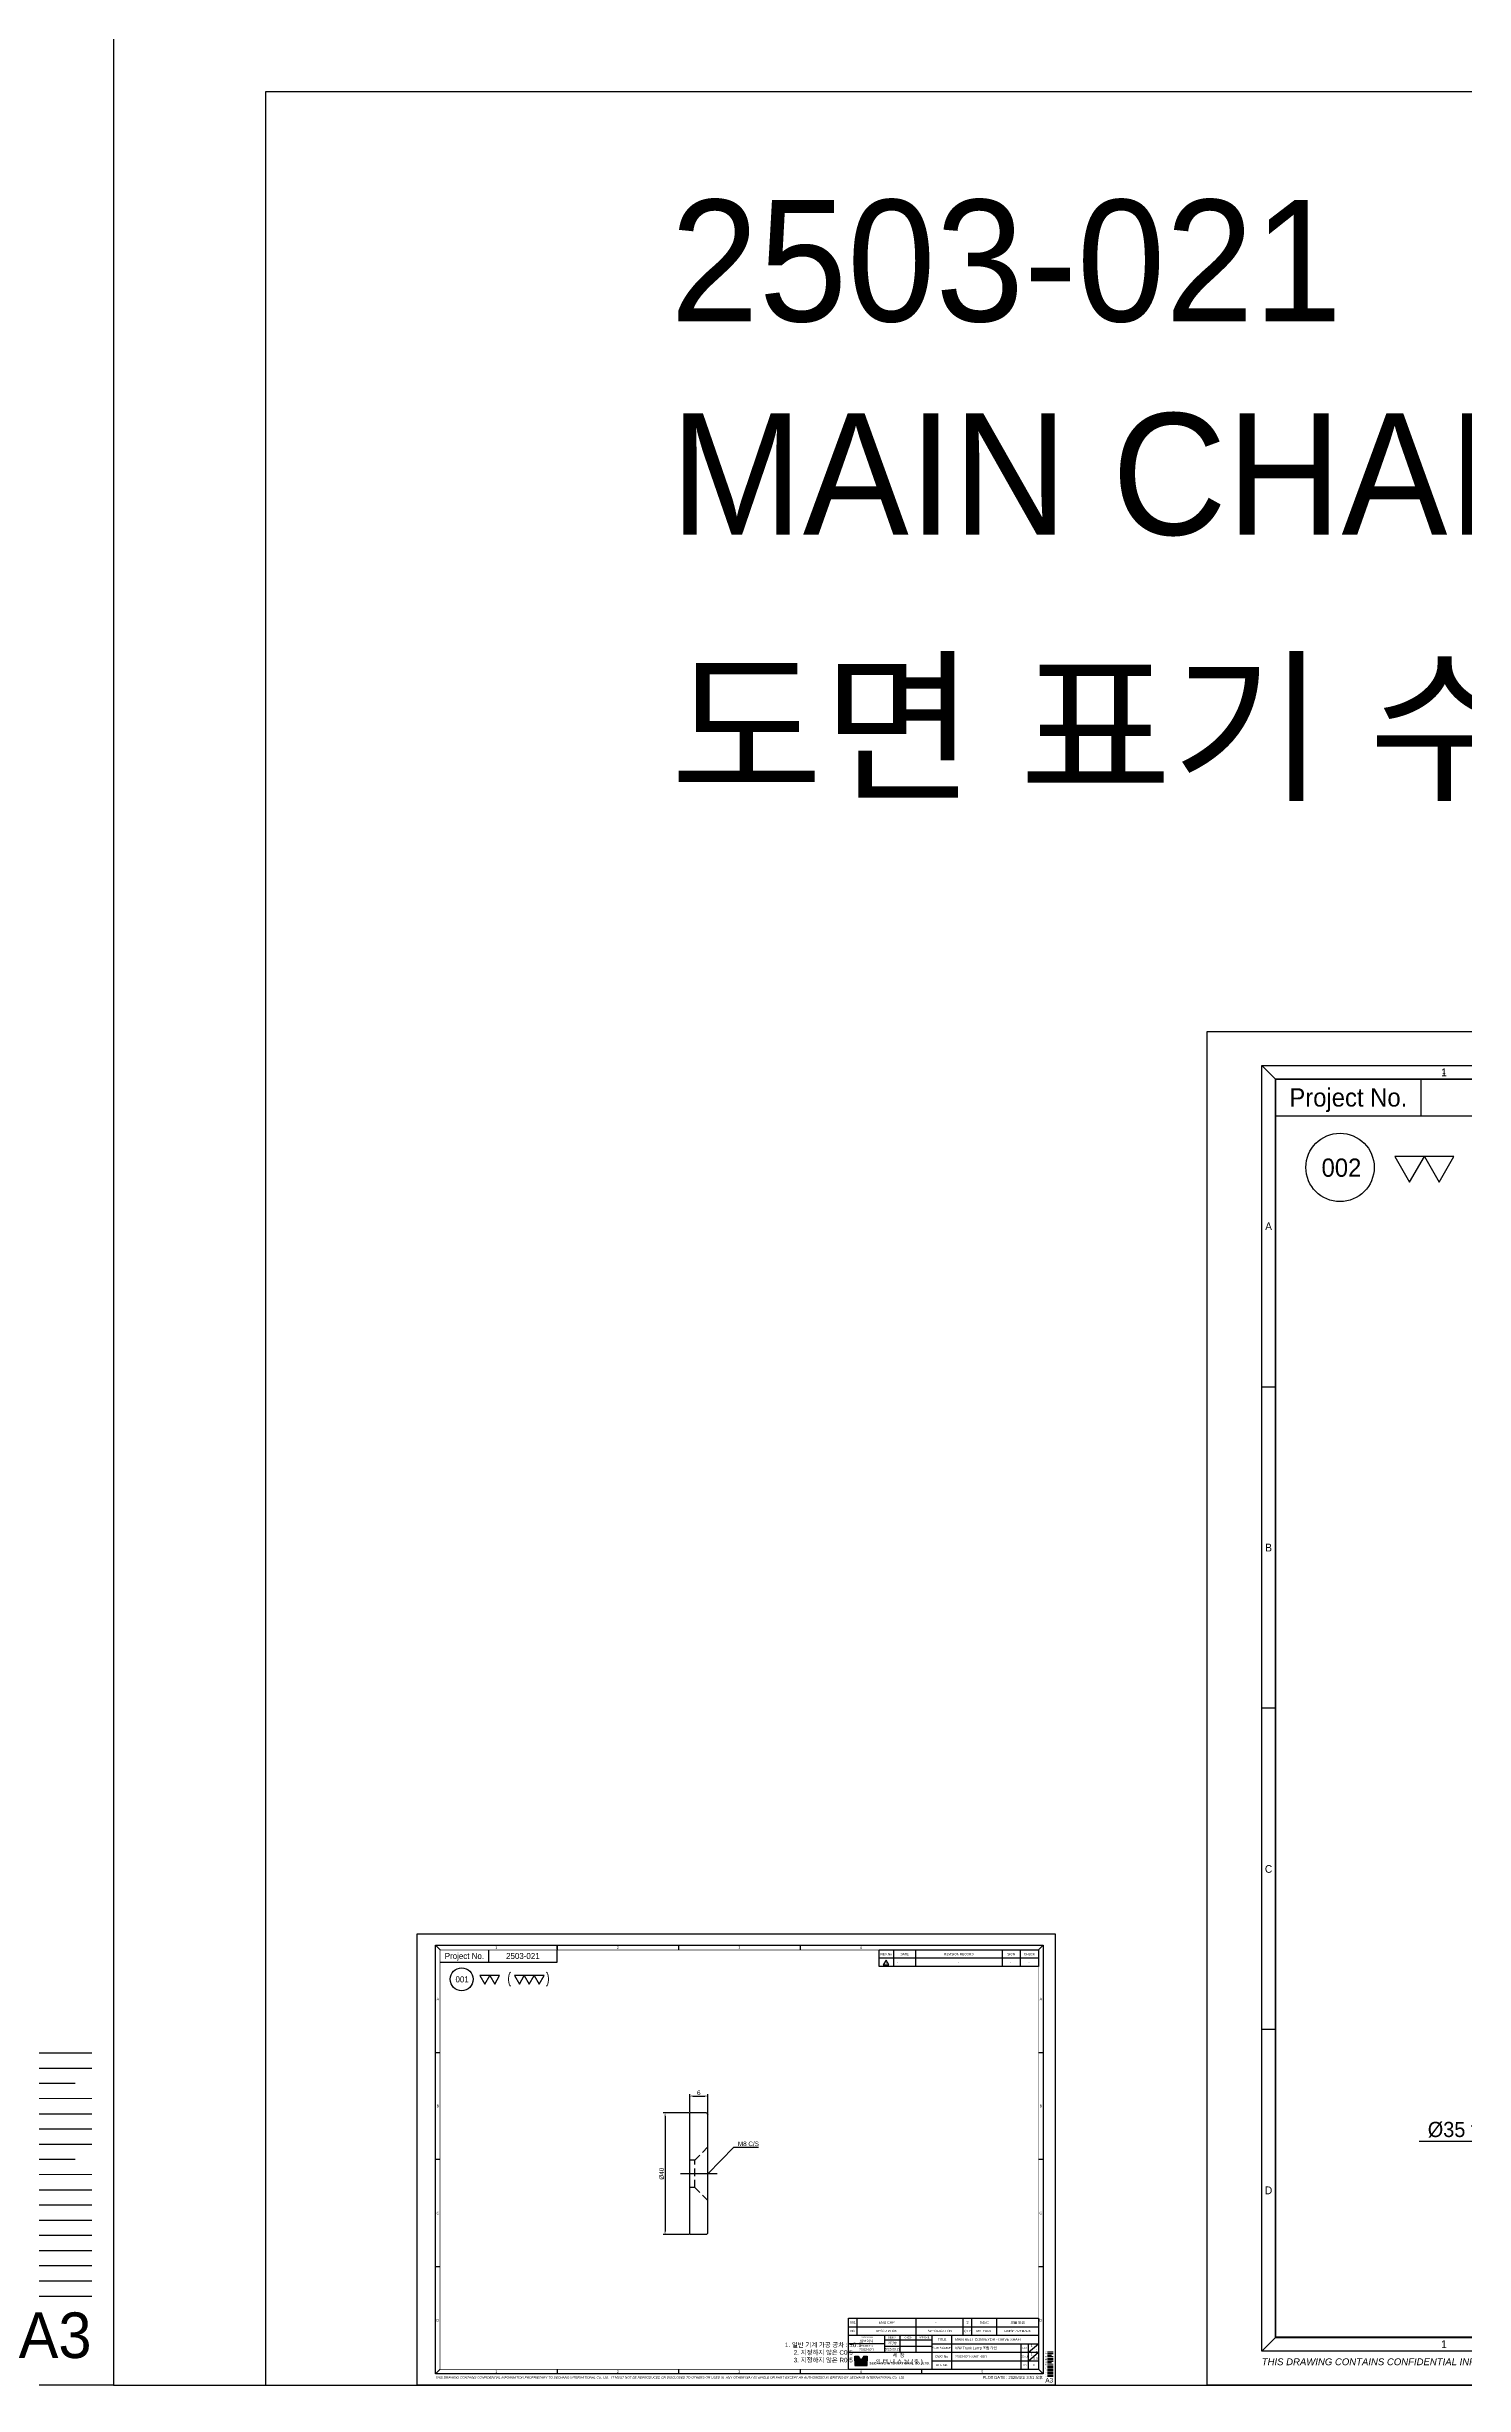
# Model space of a CAD drawing. Header units: inches. Extents: x 0 to 23821, y 0 to 11279.
# Drawn here: x 16678 to 17145, y 0 to 769 of the extents above; entities that cross this region are included whole.
import ezdxf
from ezdxf.enums import TextEntityAlignment as Align

# ---------------------------------------------------------------- set-up
doc = ezdxf.new("R2010")
doc.units = ezdxf.units.IN
doc.header["$LTSCALE"] = 10
doc.header["$MEASUREMENT"] = 0
for name, pattern in [('CENTER', [2, 1.25, -0.25, 0.25, -0.25]), ('HIDDEN', [0.375, 0.25, -0.125]), ('PHANTOM', [2.5, 1.25, -0.25, 0.25, -0.25, 0.25, -0.25])]:
    doc.linetypes.add(name, pattern=pattern)
doc.layers.get('Defpoints').update_dxf_attribs({"color": 8})
for name, color, linetype in [('11', 1, 'CENTER'), ('22', 2, 'HIDDEN'), ('44', 4, 'Continuous'), ('55', 5, 'Continuous'), ('66', 6, 'PHANTOM'), ('77', 40, 'HIDDEN'), ('99', 181, 'Continuous'), ('A', 8, 'Continuous'), ('B', 123, 'Continuous'), ('D', 3, 'Continuous'), ('G', 231, 'Continuous'), ('T', 3, 'Continuous'), ('V', 1, 'Continuous'), ('Y', 60, 'Continuous')]:
    doc.layers.add(name, color=color, linetype=linetype)
doc.layers.add('33', color=3, linetype='PHANTOM', lineweight=9)
doc.layers.add('88', color=35, linetype='Continuous', lineweight=5)
doc.styles.add('ROMANS', font='romans.shx', dxfattribs={"width": 0.9, "bigfont": 'whgtxt.shx'})
doc.styles.add('SCI', font='')
doc.styles.get('SCI').set_extended_font_data('Gulim')
doc.dimstyles.new('SCH', dxfattribs={"dimtxt": 2.5, "dimasz": 2, "dimexe": 1.25, "dimexo": 0.625, "dimtad": 1, "dimdec": 8, "dimtxsty": 'SCI', "dimcen": 2.5, "dimclrd": 4, "dimclre": 4, "dimclrt": 7, "dimadec": 8, "dimazin": 2, "dimtfac": 1, "dimtdec": 8, "dimtmove": 0, "dimatfit": 3, "dimfxl": 1, "dimarcsym": 0})
doc.dimstyles.new('SCH$0', dxfattribs={"dimtxt": 2.5, "dimasz": 2, "dimexe": 1.25, "dimexo": 0.625, "dimtad": 1, "dimdec": 3, "dimtxsty": 'SCI', "dimcen": 2.5, "dimclrd": 4, "dimclre": 4, "dimclrt": 7, "dimadec": 8, "dimazin": 2, "dimtfac": 1, "dimtdec": 3, "dimtmove": 0, "dimatfit": 3, "dimfxl": 1, "dimarcsym": 0})

# ---------------------------------------------------------------- blocks, each defined once
blk = doc.blocks.new('A$C5b8731fd')
for p, q in [((0, 0), (-2.3, -3.9)), ((2.3, -3.9), (0, 0)), ((-2.3, -3.9), (2.3, -3.9))]:
    blk.add_line(p, q)
blk = doc.blocks.new('SECHANG REV')
at = {"color": 7}
blk.add_line((-52.5, 0), (-52.5, 5.5), dxfattribs=at)
blk.add_line((52.5, 0), (-52.5, 0))
at = {"color": 3}
for p, q in [((-43, 5.5), (-43, 0)), ((-28.5, 5.5), (-28.5, 0)), ((28.5, 5.5), (28.5, 0)), ((40.5, 5.5), (40.5, 0)), ((52.5, 5.5), (52.5, 0))]:
    blk.add_line(p, q, dxfattribs=at)
blk = doc.blocks.new('A$C0ce16c84')
at = {"color": 3}
blk.add_line((0, 0), (105, 0), dxfattribs=at)
blk.add_blockref('SECHANG REV', (52.5, -5.5))
at = {"char_height": 1.5, "attachment_point": 5, "style": 'SCI'}
for s, insert, width in [('REV.No', (4.75, -2.8), 9.5), ('DATE', (16.75, -2.8), 14.5), ('REVISION RECORD', (52.5, -2.8), 57), ('SIGN', (87, -2.8), 12), ('CHECK', (99, -2.8), 12)]:
    blk.add_mtext(s, dxfattribs=dict(at, insert=insert, width=width))
blk = doc.blocks.new('A$C82e70aa9')
h = blk.add_hatch(color=5)
h.dxf.hatch_style = 1
h.paths.add_polyline_path([(290.08, -278.01), (288.21, -278.01), (288.21, -280.8), (291.94, -280.8)])
h.paths.add_polyline_path([(296.06, -278.01), (294.19, -278.01), (292.33, -280.8), (296.06, -280.8)])
h.paths.add_polyline_path([(296.06, -281), (288.21, -281), (288.21, -283.79), (296.06, -283.79)])
at = {"color": 2}
for p, q in [((12, -7.5), (15, -10.5)), ((92, -7.5), (92, -10.5)), ((92, -10), (92, -7.5)), ((172, -7.5), (172, -10.5)), ((252, -7.5), (252, -10.5)), ((412, -7.5), (409, -10.5)), ((15, -286.5), (12, -289.5)), ((92, -286.5), (92, -289.5)), ((172, -286.5), (172, -289.5)), ((252, -286.5), (252, -289.5)), ((332, -286.5), (332, -289.5)), ((409, -286.5), (412, -289.5))]:
    blk.add_line(p, q, dxfattribs=at)
at = {"color": 40}
for p, q in [((47, -18.5), (47, -10.5)), ((92, -18.5), (92, -10.5))]:
    blk.add_line(p, q, dxfattribs=at)
at = {"color": 3}
blk.add_line((304, -10.5), (409, -10.5), dxfattribs=at)
for p, q in [((12, -78), (15, -78)), ((409, -78), (412, -78)), ((15, -148.5), (12, -148.5)), ((412, -148.5), (409, -148.5)), ((15, -219), (12, -219)), ((412, -219), (409, -219)), ((284, -252.9), (409, -252.9)), ((284, -286.5), (284, -252.9)), ((409, -252.9), (409, -286.5)), ((284, -258.5), (409, -258.5)), ((284, -264.1), (409, -264.1)), ((307.5, -264.1), (307.5, -275.3)), ((318, -275.3), (318, -264.1)), ((328.5, -275.3), (328.5, -264.1)), ((339, -286.5), (339, -264.1)), ((307.5, -267.1), (339, -267.1)), ((397.5, -286.5), (397.5, -269.7)), ((402.5, -275.3), (409, -269.7)), ((402.5, -286.5), (402.5, -269.7)), ((284, -275.3), (409, -275.3)), ((402.5, -280.9), (409, -275.3)), ((414.97, -275.13), (418.57, -275.13)), ((288, -280.9), (288, -277.8)), ((288, -277.8), (290.19, -277.8)), ((288.21, -280.8), (288.21, -278.01)), ((288.21, -278.01), (290.08, -278.01)), ((290.08, -278.01), (291.94, -280.8)), ((290.19, -277.8), (292.13, -280.71)), ((294.08, -277.8), (292.13, -280.71)), ((294.19, -278.01), (292.33, -280.8)), ((294.08, -277.8), (296.27, -277.8)), ((294.19, -278.01), (296.06, -278.01)), ((296.06, -278.01), (296.06, -280.8)), ((296.27, -277.8), (296.27, -280.9)), ((288, -280.9), (288, -284)), ((291.94, -280.8), (288.21, -280.8)), ((296.06, -281), (288.21, -281)), ((288.21, -281), (288.21, -283.79)), ((296.06, -280.8), (292.33, -280.8)), ((296.06, -283.79), (296.06, -281)), ((296.27, -284), (296.27, -280.9)), ((288, -284), (296.27, -284)), ((288.21, -283.79), (296.06, -283.79)), ((284, -286.5), (409, -286.5))]:
    blk.add_line(p, q)
at = {"color": 1}
blk.add_lwpolyline([(0, 0), (420, 0), (420, -297), (0, -297)], close=True, dxfattribs=at)
at = {"color": 2}
blk.add_lwpolyline([(12, -7.5), (412, -7.5), (412, -289.5), (12, -289.5)], close=True, dxfattribs=at)
at = {"const_width": 0.4}
blk.add_lwpolyline([(15, -10.5), (409, -10.5), (409, -286.5), (15, -286.5)], close=True, dxfattribs=at)
at = {"color": 40}
blk.add_lwpolyline([(15, -18.5), (92, -18.5)], dxfattribs=at)
blk.add_circle((29.18, -29.85), 7.5)
at = {"layer": '11'}
blk.add_line((414.97, -276.13), (418.57, -276.13), dxfattribs=at)
at = {"layer": '22'}
blk.add_line((414.97, -277.13), (418.57, -277.13), dxfattribs=at)
at = {"layer": '33'}
blk.add_line((414.97, -278.13), (418.57, -278.13), dxfattribs=at)
at = {"layer": '44'}
blk.add_line((414.97, -279.13), (418.57, -279.13), dxfattribs=at)
at = {"layer": '55'}
blk.add_line((414.97, -280.13), (418.57, -280.13), dxfattribs=at)
at = {"layer": '66'}
blk.add_line((414.97, -281.13), (418.57, -281.13), dxfattribs=at)
at = {"layer": '77'}
blk.add_line((414.97, -282.13), (418.57, -282.13), dxfattribs=at)
at = {"layer": '88'}
blk.add_line((414.97, -283.13), (418.57, -283.13), dxfattribs=at)
at = {"layer": '99'}
blk.add_line((414.97, -284.13), (418.57, -284.13), dxfattribs=at)
at = {"layer": 'A'}
blk.add_line((414.97, -285.13), (418.57, -285.13), dxfattribs=at)
at = {"layer": 'B'}
blk.add_line((414.97, -286.13), (418.57, -286.13), dxfattribs=at)
at = {"layer": 'D'}
for p, q in [((289.5, -258.5), (289.5, -252.9)), ((328.5, -258.5), (328.5, -252.9)), ((359.5, -258.5), (359.5, -252.9)), ((365, -258.5), (365, -252.9)), ((381.5, -258.5), (381.5, -252.9)), ((289.5, -264.1), (289.5, -258.5)), ((328.5, -264.1), (328.5, -258.5)), ((359.5, -264.1), (359.5, -258.5)), ((365, -264.1), (365, -258.5)), ((381.5, -264.1), (381.5, -258.5)), ((352, -286.5), (352, -264.1)), ((307.5, -269.7), (284, -269.7)), ((339, -269.7), (409, -269.7)), ((307.5, -271.2), (339, -271.2)), ((339, -280.9), (409, -280.9)), ((414.97, -287.13), (418.57, -287.13))]:
    blk.add_line(p, q, dxfattribs=at)
at = {"layer": 'G'}
blk.add_line((414.97, -288.13), (418.57, -288.13), dxfattribs=at)
at = {"layer": 'T'}
blk.add_line((414.97, -289.13), (418.57, -289.13), dxfattribs=at)
at = {"layer": 'V'}
blk.add_line((414.97, -291.13), (418.57, -291.13), dxfattribs=at)
at = {"layer": 'Y'}
blk.add_line((414.97, -290.13), (418.57, -290.13), dxfattribs=at)
at = {"color": 2, "style": 'SCI'}
blk.add_text('1', height=1, dxfattribs=at).set_placement((52, -8.75), align=Align.MIDDLE_CENTER)
at = {"style": 'SCI'}
for s, height, p in [('Project No.', 4, (31, -14.5)), ('N0.', 1.5, (286.75, -261.3)), ('DESCRIPTION', 1.5, (309, -261.3)), ('SPECIFICATION', 1.5, (344, -261.3)), ("Q'TY", 1.5, (362.25, -261.3)), ('MATERIAL', 1.5, (373.25, -261.3)), ('FINISH / REMARK', 1.5, (395.25, -261.3)), ('이경중', 1.5, (312.75, -269.15)), ('0', 0.6, (413.97, -275.09))]:
    blk.add_text(s, height=height, dxfattribs=at).set_placement(p, align=Align.MIDDLE_CENTER)
at = {"linetype": 'Continuous', "style": 'SCI'}
blk.add_text('PLOT DATE : 2025/4/1/ 3:51 오후', height=1.92, dxfattribs=at).set_placement((411.86, -292.84), align=Align.RIGHT)
at = {"color": 2, "style": 'SCI'}
blk.add_text('A3', height=3, dxfattribs=at).set_placement((418.55, -296.11), align=Align.BOTTOM_RIGHT)
at = {"color": 2, "attachment_point": 5, "style": 'SCI'}
for s, insert, char_height, width in [('1', (52, -9), 1.7, 80), ('2', (132, -9), 1.7, 80), ('3', (212, -9), 1.7, 80), ('4', (292, -9), 1.7, 80), ('A', (13.5, -42.75), 1.7, 3), ('A', (410.5, -42.75), 1.7, 3), ('B', (13.5, -113.25), 1.7, 3), ('B', (410.5, -113.25), 1.7, 3), ('C', (13.5, -183.75), 1.7, 3), ('C', (410.5, -183.75), 1.7, 3), ('D', (13.5, -254.25), 1.7, 3), ('D', (410.5, -254.25), 1.7, 3), ('1. 일반 기계 가공 공차 : ±0.1\\P2. 지정하지 않은 C0.5\\P3. 지정하지 않은 R0.5', (267.28, -275.6), 3, 83.5818), ('1', (52, -288), 1.7, 80), ('2', (132, -288), 1.7, 80), ('3', (212, -288), 1.7, 80), ('4', (292, -288), 1.7, 80), ('5', (372, -288), 1.7, 80)]:
    blk.add_mtext(s, dxfattribs=dict(at, insert=insert, char_height=char_height, width=width))
at = {"style": 'SCI'}
for s, insert, char_height, width, attachment_point in [(' CUSTOMER', (295.75, -265.5), 1, 23.5, 5), ('DESIGN', (312.75, -265.6), 1, 10.5, 5), ('CHECK', (323.25, -265.6), 1, 10.5, 5), ('APPROVE', (333.75, -265.6), 1, 10.5, 5), ('TITLE', (345.5, -266.9), 1.5, 13, 5), (' PROJECT No.', (295.75, -271.1), 1, 23.5, 5), ('\\pi1.42726;1', (402.5, -271.1), 1.5, 3.25, 4), ('SUB SCRIPE', (345.5, -272.5), 1.5, 13, 5), (' PAGE', (400, -272.5), 1, 5, 5), ('\\pi1.42726;1', (405.75, -273.9), 1.5, 3.25, 4), ('\\pi1.42726;1', (402.5, -276.7), 1.5, 3.25, 4), ('{\\fGulim|b1|i0|c129|p50;\\T1.45;세창 인터내쇼날(주)}', (317.63, -279.65), 2.5, 38.7333, 5), ('DWG No.', (345.5, -278.1), 1.5, 13, 5), ('SCALE', (400, -278.1), 1, 5, 5), ('{\\fGulim|b1|i0|c129|p50;\\T1.05;SECHANG INTERNATIONAL CO., LTD.}', (317.63, -282.75), 1.5, 38.7333, 5), ('REF No.', (345.5, -283.7), 1.5, 13, 5), ('REV', (400, -283.7), 1, 5, 5)]:
    blk.add_mtext(s, dxfattribs=dict(at, insert=insert, char_height=char_height, width=width, attachment_point=attachment_point))
at = {"color": 3, "insert": (12, -292), "char_height": 1.5, "width": 400.0238, "attachment_point": 4, "style": 'SCI'}
blk.add_mtext('{\\fArial|b0|i1|c0|p34;THIS DRAWING CONTAINS CONFIDENTIAL INFORMATION PROPRIETARY TO SECHANG INTERNATIONAL Co., Ltd.   IT MUST NOT BE REPRODUCED OR DISCLOSED TO OTHERS OR USED IN  ANY OTHER WAY IN WHOLE OR PART EXCEPT AN AUTHORIZED IN WRITING BY SECHANG INTERNATIONAL Co., Ltd.  }', dxfattribs=at)
at = {"layer": '11', "style": 'SCI'}
blk.add_text('11', height=0.6, dxfattribs=at).set_placement((413.97, -276.09), align=Align.MIDDLE_CENTER)
at = {"layer": '22', "style": 'SCI'}
blk.add_text('22', height=0.6, dxfattribs=at).set_placement((413.97, -277.09), align=Align.MIDDLE_CENTER)
at = {"layer": '33', "style": 'SCI'}
blk.add_text('33', height=0.6, dxfattribs=at).set_placement((413.97, -278.09), align=Align.MIDDLE_CENTER)
at = {"layer": '44', "style": 'SCI'}
blk.add_text('44', height=0.6, dxfattribs=at).set_placement((413.97, -279.09), align=Align.MIDDLE_CENTER)
at = {"layer": '55', "style": 'SCI'}
blk.add_text('55', height=0.6, dxfattribs=at).set_placement((413.97, -280.09), align=Align.MIDDLE_CENTER)
at = {"layer": '66', "style": 'SCI'}
blk.add_text('66', height=0.6, dxfattribs=at).set_placement((413.97, -281.09), align=Align.MIDDLE_CENTER)
at = {"layer": '77', "style": 'SCI'}
blk.add_text('77', height=0.6, dxfattribs=at).set_placement((413.97, -282.09), align=Align.MIDDLE_CENTER)
at = {"layer": '88', "style": 'SCI'}
blk.add_text('88', height=0.6, dxfattribs=at).set_placement((413.97, -283.09), align=Align.MIDDLE_CENTER)
at = {"layer": '99', "style": 'SCI'}
blk.add_text('99', height=0.6, dxfattribs=at).set_placement((413.97, -284.09), align=Align.MIDDLE_CENTER)
at = {"layer": 'A', "style": 'SCI'}
blk.add_text('A', height=0.6, dxfattribs=at).set_placement((413.97, -285.09), align=Align.MIDDLE_CENTER)
at = {"layer": 'B', "style": 'SCI'}
blk.add_text('B', height=0.6, dxfattribs=at).set_placement((413.97, -286.09), align=Align.MIDDLE_CENTER)
at = {"layer": 'D', "style": 'SCI'}
blk.add_text('D', height=0.6, dxfattribs=at).set_placement((413.97, -287.09), align=Align.MIDDLE_CENTER)
at = {"layer": 'G', "style": 'SCI'}
blk.add_text('G', height=0.6, dxfattribs=at).set_placement((413.97, -288.09), align=Align.MIDDLE_CENTER)
at = {"layer": 'T', "style": 'SCI'}
blk.add_text('T', height=0.6, dxfattribs=at).set_placement((413.97, -289.09), align=Align.MIDDLE_CENTER)
at = {"layer": 'V', "style": 'SCI'}
blk.add_text('V', height=0.6, dxfattribs=at).set_placement((413.97, -291.09), align=Align.MIDDLE_CENTER)
at = {"layer": 'Y', "style": 'SCI'}
blk.add_text('Y', height=0.6, dxfattribs=at).set_placement((413.97, -290.09), align=Align.MIDDLE_CENTER)
blk = doc.blocks.new('A$Cea925d9a')
for p, q in [((-20, -5.5), (-20, 0)), ((20, 0), (-20, 0)), ((20, -5.5), (20, 0)), ((-20, -5.5), (-19.5, -6)), ((19.5, -6), (-19.5, -6)), ((20, -5.5), (19.5, -6))]:
    blk.add_line(p, q)
at = {"layer": '11'}
blk.add_line((0, -9), (0, 3), dxfattribs=at)
at = {"layer": '22'}
for p, q in [((-4.5, -1.7), (-4.5, 0)), ((4.5, -1.7), (4.5, 0)), ((-8.8, -6), (-4.5, -1.7)), ((4.5, -1.7), (-4.5, -1.7)), ((8.8, -6), (4.5, -1.7))]:
    blk.add_line(p, q, dxfattribs=at)
blk = doc.blocks.new('*D467')
at = {"color": 4, "lineweight": -2, "transparency": 16777216}
for p, q in [((16889.36, 89.59), (16880.93, 89.59)), ((16881.56, 88.59), (16881.56, 50.59)), ((16889.36, 49.59), (16880.93, 49.59))]:
    blk.add_line(p, q, dxfattribs=at)
at = {"color": 4, "transparency": 16777216}
for points in [[(16881.39, 88.59), (16881.72, 88.59), (16881.56, 89.59)], [(16881.39, 50.59), (16881.72, 50.59), (16881.56, 49.59)]]:
    blk.add_solid(points, dxfattribs=at)
at = {"layer": 'Defpoints', "color": 0, "transparency": 16777216}
for p in [(16889.67, 89.59), (16881.56, 49.59), (16889.67, 49.59)]:
    blk.add_point(p, dxfattribs=at)
at = {"color": 7, "transparency": 16777216, "insert": (16880.44, 69.59), "char_height": 1.5, "attachment_point": 5, "rotation": 90, "style": 'SCI'}
blk.add_mtext('%%C40', dxfattribs=at)
blk = doc.blocks.new('*D468')
at = {"color": 4, "lineweight": -2, "transparency": 16777216}
for p, q in [((16889.67, 89.9), (16889.67, 95.78)), ((16890.67, 95.15), (16894.67, 95.15)), ((16895.67, 89.4), (16895.67, 95.78))]:
    blk.add_line(p, q, dxfattribs=at)
at = {"color": 4, "transparency": 16777216}
for points in [[(16890.67, 95.32), (16890.67, 94.99), (16889.67, 95.15)], [(16894.67, 95.32), (16894.67, 94.99), (16895.67, 95.15)]]:
    blk.add_solid(points, dxfattribs=at)
at = {"layer": 'Defpoints', "color": 0, "transparency": 16777216}
for p in [(16895.67, 95.15), (16889.67, 89.59), (16895.67, 89.09)]:
    blk.add_point(p, dxfattribs=at)
at = {"color": 7, "transparency": 16777216, "insert": (16892.67, 96.23), "char_height": 1.5, "attachment_point": 5, "style": 'SCI'}
blk.add_mtext('6', dxfattribs=at)
blk = doc.blocks.new('*D486')
at = {"color": 4, "lineweight": -2, "transparency": 16777216}
for p, q in [((17168.38, 105.88), (17168.38, 77.65)), ((17203.38, 105.88), (17203.38, 77.65)), ((17168.38, 80.15), (17129.86, 80.15)), ((17199.38, 80.15), (17172.38, 80.15))]:
    blk.add_line(p, q, dxfattribs=at)
at = {"color": 4, "transparency": 16777216}
for points in [[(17172.38, 80.82), (17172.38, 79.49), (17168.38, 80.15)], [(17199.38, 80.82), (17199.38, 79.49), (17203.38, 80.15)]]:
    blk.add_solid(points, dxfattribs=at)
at = {"layer": 'Defpoints', "color": 0, "transparency": 16777216}
for p in [(17168.38, 107.13), (17203.38, 107.13), (17203.38, 80.15)]:
    blk.add_point(p, dxfattribs=at)
at = {"color": 7, "transparency": 16777216, "insert": (17147.12, 84.57), "char_height": 5, "attachment_point": 5, "style": 'SCI'}
blk.add_mtext('%%C35 f6{\\H0.5x;\\S-0.025^ -0.041;}', dxfattribs=at)

msp = doc.modelspace()

# ---------------------------------------------------------------- linework, layer by layer
at = {"color": 40}
for p, q in [((17130.5, 417.75), (17130.5, 429.75)), ((16823.5, 139.25), (16823.5, 143.25)), ((16846, 139.25), (16846, 143.25))]:
    msp.add_line(p, q, dxfattribs=at)
at = {"color": 2}
msp.add_line((16846, 144.75), (16846, 143.25), dxfattribs=at)
for points in [[(16750, 0), (19083.06955025, 0), (19083.06955025, 754.62693164), (16750, 754.62693164)], [(17126.65120866, 395.88376705), (17131.52620866, 404.32751473), (17121.77620866, 404.32751473)], [(17136.40120866, 395.88376705), (17141.27620866, 404.32751473), (17131.52620866, 404.32751473)], [(16822.21706955, 131.96125568), (16823.84206955, 134.77583824), (16820.59206955, 134.77583824)], [(16825.46706955, 131.96125568), (16827.09206955, 134.77583824), (16823.84206955, 134.77583824)], [(16833.58451185, 131.96125568), (16835.20951185, 134.77583824), (16831.95951185, 134.77583824)], [(16836.83451185, 131.96125568), (16838.45951185, 134.77583824), (16835.20951185, 134.77583824)], [(16840.08451185, 131.96125568), (16841.70951185, 134.77583824), (16838.45951185, 134.77583824)]]:
    msp.add_lwpolyline(points, close=True)
at = {"color": 40}
for points in [[(17082.5, 417.75), (17198, 417.75)], [(16807.5, 139.25), (16846, 139.25)]]:
    msp.add_lwpolyline(points, dxfattribs=at)
at = {"layer": 'Defpoints'}
for p, q in [((16700, 0), (16800, 0)), ((17010, 0), (17060, 0))]:
    msp.add_line(p, q, dxfattribs=at)

# ---------------------------------------------------------------- block references
for name, p, xscale, yscale, zscale in [('A$C82e70aa9', (14600, 1485), 5, 5, 5), ('A$C82e70aa9', (17060, 445.5), 1.5, 1.5, 1.5), ('A$C82e70aa9', (16800, 148.5), 0.5, 0.5, 0.5), ('A$C0ce16c84', (16952, 143.25), 0.5, 0.5, 0.5), ('A$C5b8731fd', (16954.30451915, 139.91640006), 0.3999999999999999, 0.3999999999999999, 0.3999999999999999)]:
    msp.add_blockref(name, p, dxfattribs=dict(xscale=xscale, yscale=yscale, zscale=zscale))
at = {"xscale": -1, "rotation": 90}
msp.add_blockref('A$Cea925d9a', (16889.67211844, 69.59130533), dxfattribs=at)
at = {"layer": '44', "xscale": 0.5, "yscale": 0.5, "zscale": 0.5}
msp.add_blockref('SECHANG REV', (16978.25, 137.75), dxfattribs=at)

# ---------------------------------------------------------------- texts
at = {"style": 'SCI'}
for s, height, p in [('2503-021', 40, (16883.31878295, 699.11035061)), ('MAIN CHAIN C/V - SHAFT & FLANGE', 40, (16883.31878295, 628.87933979)), ('도면 표기 수량 X 2 (SET)로 가공 제작 할 것.', 40, (16883.31878295, 545.57449896)), ('MAIN BELT CONVEYOR - DRIVE SHAFT', 0.85, (16977, 15.05)), ('V/W Trunk Lamp 조립 라인', 0.85, (16977, 12.25)), ('2503-021-SA01-001', 0.85, (16977, 9.45)), ('-', 0.85, (16977, 6.65))]:
    msp.add_text(s, height=height, dxfattribs=at).set_placement(p, align=Align.MIDDLE_LEFT)
for s, height, p in [('Project No.', 6, (17106.5, 423.75)), ('002', 6, (17104.23791243, 400.65068006)), ('Project No.', 2, (16815.5, 141.25)), ('2503-021', 2, (16834.75, 141.25)), ('001', 2, (16814.74597081, 133.55022669)), ('001', 0.85, (16943.375, 20.65)), ('END CAP', 0.85, (16954.5, 20.65)), ('2', 0.85, (16981.125, 20.65)), ('S45C', 0.85, (16986.625, 20.65)), ('크롬 도금', 0.85, (16997.625, 20.65)), ('2503-021', 0.85, (16947.875, 11.751787)), ('엠브이텍', 0.85, (16947.875, 14.551787)), ('2025.03.27', 0.75, (16956.375, 11.875)), ('0.5', 0.75, (17003.54810987, 8.78278753))]:
    msp.add_text(s, height=height, dxfattribs=at).set_placement(p, align=Align.MIDDLE_CENTER)
for height, p in [(0.75, (16957.84137816, 138.73298935)), (0.75, (16977.93142477, 138.725)), (0.75, (16995.18142477, 138.725)), (0.75, (17001.18142477, 138.725)), (0.85, (16970.50655792, 20.23405459))]:
    msp.add_text('-', height=height, dxfattribs=at).set_placement(p)
at = {"style": 'ROMANS', "width": 0.8}
for s, p in [('(', (16830.28905418, 133.83764406)), (')', (16842.91858561, 133.83764406))]:
    msp.add_text(s, height=3.07844968, dxfattribs=at).set_placement(p, align=Align.MIDDLE_CENTER)
at = {"style": 'SCI'}
for s, insert, char_height, width, attachment_point in [('{\\fGulim|b0|i0|c129|p50;1}', (16954.30451915, 138.94128536), 0.6, 1.8015447416, 5), ('\\pi1.39431;0', (17001.25, 6.65), 0.75, 3.25, 4)]:
    msp.add_mtext(s, dxfattribs=dict(at, insert=insert, char_height=char_height, width=width, attachment_point=attachment_point))
at = {"color": 7, "insert": (16905.54576423, 78.66363646), "char_height": 1.5, "attachment_point": 7, "style": 'SCI'}
msp.add_mtext('M8 C/S', dxfattribs=at)

# ---------------------------------------------------------------- dimensions: what is measured, and where the dimension line sits
dim = msp.add_linear_dim(base=(17203.3753314934, 80.1519204369), p1=(17168.3753314934, 107.1346141), p2=(17203.3753314934, 107.1346141), text='%%C<> f6{\\H0.5x;\\S-0.025^ -0.041;}', dimstyle='SCH$0', override={"dimscale": 2, "dimdec": 8, "dimtdec": 8, "dimtmove": 0})
dim.commit()
dim.dimension.update_dxf_attribs({"geometry": '*D486', "text_midpoint": (17147.1200052617, 80.1519204369), "dimtype": 160})
dim = msp.add_linear_dim(base=(16895.6721184443, 95.1533739963), p1=(16889.6721184443, 89.5913053263), p2=(16895.6721184443, 89.0913053263), dimstyle='SCH', override={"dimscale": 0.5, "dimtxt": 3})
dim.commit()
dim.dimension.update_dxf_attribs({"geometry": '*D468', "text_midpoint": (16892.6721184443, 96.2348486967)})
dim = msp.add_linear_dim(base=(16881.5581659222, 49.5913053264), p1=(16889.6721184443, 89.5913053263), p2=(16889.6721184443, 49.5913053264), angle=90, text='%%C<>', dimstyle='SCH', override={"dimscale": 0.5, "dimtxt": 3})
dim.commit()
dim.dimension.update_dxf_attribs({"geometry": '*D467', "text_midpoint": (16880.4377431526, 69.5913053263)})

# ---------------------------------------------------------------- leaders
at = {"annotation_type": 0, "has_hookline": 1, "hookline_direction": 0, "text_width": 6.82090546}
msp.add_leader([(16895.67211844, 69.59130533), (16904.23326423, 78.35113646), (16905.23326423, 78.35113646)], dimstyle='SCH', override={"dimscale": 0.5, "dimtxt": 3, "dimgap": 0.625, "dimtad": 1}, dxfattribs=at)

doc.saveas('drawing.dxf')
